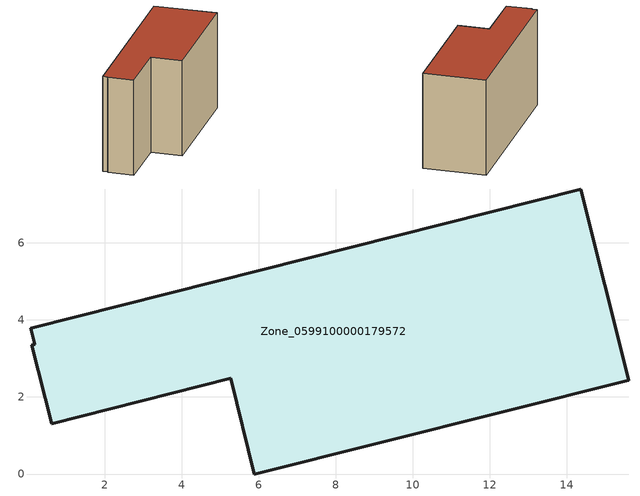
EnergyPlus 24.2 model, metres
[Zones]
Zone_0599100000179572
 floor ground (C_G): 5.89,0 5.27,2.48 0.62,1.31 0.1,3.35 0.18,3.37 0.08,3.78 14.37,7.4 15.61,2.44 z0
 wall outside (C_F): 5.27,2.48 5.89,0 15.61,2.44 14.37,7.4 0.08,3.78 0.18,3.37 0.1,3.35 0.62,1.31 5.27,2.48 z0:7.93
 roof outside (C_R): 0.08,3.78 0.18,3.37 0.1,3.35 0.62,1.31 5.27,2.48 5.89,0 15.61,2.44 14.37,7.4 z7.93
[BUILDING]
Pand.0599100000179572: North Axis=0; Terrain=City; Loads Convergence Tolerance Value=0.04; Temperature Convergence Tolerance Value=0.4; Solar Distribution=FullExterior; Maximum Number of Warmup Days=25; Minimum Number of Warmup Days=1
[Site:Location]
Rotterdam.The.Hague.AP_ZH_NLD Design_Conditions: Latitude=51.96; Longitude=4.45; Time Zone=1; Elevation=-4.5
[SITE:GROUNDTEMPERATURE:BUILDINGSURFACE]
18, 18, 18, 18, 18, 18, 18, 18, 18, 18, 18, 18
[MATERIAL] Thermal Absorptance=0.9; Solar Absorptance=0.7; Visible Absorptance=0.7
Name | Roughness | Thickness | Conductivity | Density | Specific Heat
G.TI.1975-1991 | MediumSmooth | 0.15 | 0.288461 | 540 | 1210
F.TI.1975-1991 | Rough | 0.3 | 0.230769 | 1920 | 840
R.TI.1975-1991 | MediumRough | 0.2 | 0.153846 | 1500 | 1000
[CONSTRUCTION]
C_G: G.TI.1975-1991
C_F: F.TI.1975-1991
C_R: R.TI.1975-1991
[ZONE]
Zone_0599100000179572: Type=1; Multiplier=1; Ceiling Height=Autocalculate; Volume=Autocalculate; Floor Area=autocalculate; Part of Total Floor Area=Yes
[ZONEINFILTRATION:DESIGNFLOWRATE]
Infil_Zone_0599100000179572: Zone or ZoneList or Space or SpaceList=Zone_0599100000179572; Schedule=AlwaysOn; Design Flow Rate Calculation Method=Flow/Area; Flow Rate per Floor Area=0.003; Constant Term Coefficient=1; Temperature Term Coefficient=0; Velocity Term Coefficient=0; Velocity Squared Term Coefficient=0
[HVACTEMPLATE:ZONE:IDEALLOADSAIRSYSTEM]
Zone_0599100000179572: Maximum Heating Supply Air Temperature=50; Minimum Cooling Supply Air Temperature=13; Maximum Heating Supply Air Humidity Ratio=0.0156; Minimum Cooling Supply Air Humidity Ratio=0.0077; Heating Limit=NoLimit; Cooling Limit=NoLimit; Dehumidification Control Type=ConstantSensibleHeatRatio; Cooling Sensible Heat Ratio=0.7; Dehumidification Setpoint=60; Humidification Control Type=None; Humidification Setpoint=30; Outdoor Air Method=None; Outdoor Air Flow Rate per Person=0.00944; Outdoor Air Flow Rate per Zone Floor Area=0; Outdoor Air Flow Rate per Zone=0; Demand Controlled Ventilation Type=None; Outdoor Air Economizer Type=NoEconomizer; Heat Recovery Type=None; Sensible Heat Recovery Effectiveness=0.7; Latent Heat Recovery Effectiveness=0.65
[ZONECONTROL:THERMOSTAT]
ThermostatControl_Zone_0599100000179572: Zone or ZoneList=Zone_0599100000179572; Control Type Schedule=DualSetpointControlType; Control 1=Thermostat_Zone_0599100000179572; Temperature Difference Between Cutout And Setpoint=0
[THERMOSTATSETPOINT:DUALSETPOINT]
Thermostat_Zone_0599100000179572: Heating Setpoint Temperature Schedule=HeatingSetpoint_Zone_0599100000179572; Cooling Setpoint Temperature Schedule=CoolingSetpoint_Zone_0599100000179572
[SCHEDULE:COMPACT]
HeatingSetpoint_Zone_0599100000179572: Through: 12/31, For: AllDays, Until: 24:00, 21
CoolingSetpoint_Zone_0599100000179572: Through: 12/31, For: AllDays, Until: 24:00, 24
DualSetpointControlType: Through: 12/31, For: AllDays, Until: 24:00, 4
AlwaysOn: Through: 12/31, For: AllDays, Until: 24:00, 1
